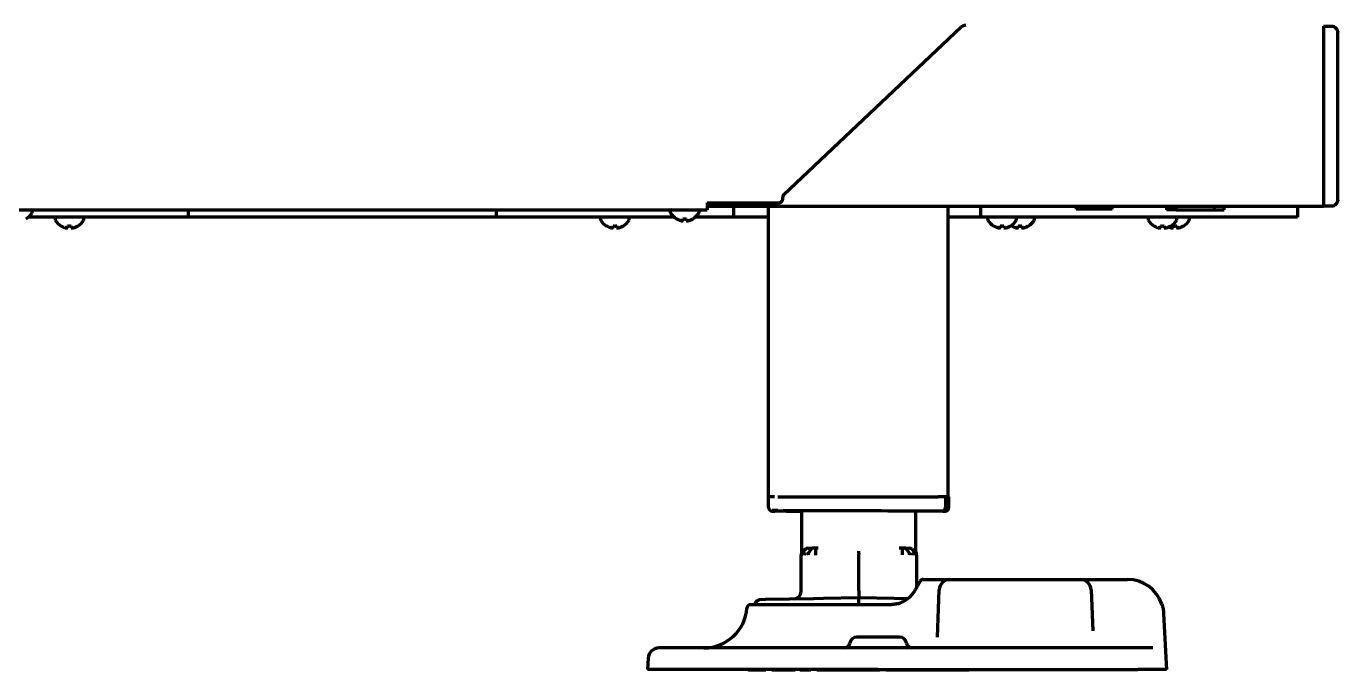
# Model space of a CAD drawing. Header units: inches. Extents: x -3055 to 7244, y 299 to 5591.
# Drawn here: x 5244.3 to 5608.2, y 1966.1 to 2144.6 of the extents above; entities that cross this region are included whole.
import ezdxf

# ---------------------------------------------------------------- set-up
doc = ezdxf.new("R2010")
doc.units = ezdxf.units.IN

msp = doc.modelspace()

# ---------------------------------------------------------------- linework, layer by layer
at = {"linetype": 'Continuous', "lineweight": 70}
for p, q in [((5454.53, 2097.92), (5503.63, 2144.28)), ((5604.21, 2144.62), (5604.21, 2142.82)), ((5606.8, 2144.5), (5604.21, 2144.5)), ((5607.92, 2143.79), (5607.51, 2144.21)), ((5604.21, 2142.82), (5604.21, 2096.42)), ((5608.21, 2143.08), (5608.21, 2142.9)), ((5608.21, 2096.35), (5608.21, 2142.9)), ((5454.21, 2096.62), (5454.21, 2097.19)), ((5604.21, 2096.42), (5604.21, 2094.62)), ((5608.21, 2096.35), (5608.21, 2096.16)), ((4609.21, 2093.62), (5433.21, 2093.62)), ((5246.01, 2093.02), (5246.01, 2093.22)), ((5289.23, 2093.62), (5289.23, 2091.62)), ((5374.73, 2093.62), (5374.73, 2091.62)), ((5423.01, 2093.22), (5423.01, 2093.02)), ((5431.01, 2093.02), (5431.01, 2093.22)), ((5433.2, 2094.62), (5604.21, 2094.62)), ((5433.21, 2095.62), (5433.21, 2093.62)), ((5433.21, 2095.62), (5453.21, 2095.62)), ((5440.57, 2094.62), (5440.57, 2091.62)), ((5450.16, 2094.52), (5450.16, 2094.62)), ((5451.96, 2094.52), (5450.16, 2094.52)), ((5450.16, 2094.52), (5450.16, 2014.07)), ((5451.36, 2094.52), (5451.36, 2094.62)), ((5498.36, 2094.52), (5451.96, 2094.52)), ((5500.16, 2094.52), (5498.36, 2094.52)), ((5498.96, 2094.52), (5498.96, 2094.62)), ((5500.16, 2094.52), (5500.16, 2094.62)), ((5500.16, 2014.07), (5500.16, 2094.52)), ((5509.07, 2094.62), (5509.07, 2091.62)), ((5535.61, 2094.62), (5535.61, 2093.82)), ((5537.3, 2093.82), (5535.61, 2093.82)), ((5537.3, 2093.82), (5537.3, 2094.62)), ((5543.93, 2093.82), (5537.3, 2093.82)), ((5543.93, 2094.62), (5543.93, 2093.82)), ((5545.61, 2093.82), (5543.93, 2093.82)), ((5545.61, 2093.82), (5545.61, 2094.62)), ((5560.71, 2094.62), (5560.71, 2093.62)), ((5563.42, 2093.62), (5560.71, 2093.62)), ((5563.42, 2094.62), (5563.42, 2093.62)), ((5563.42, 2093.62), (5574, 2093.62)), ((5574, 2093.62), (5574, 2094.62)), ((5574, 2093.62), (5576.71, 2093.62)), ((5576.71, 2093.62), (5576.71, 2094.62)), ((5597.07, 2094.62), (5597.07, 2091.62)), ((5604.21, 2094.75), (5606.8, 2094.75)), ((5607.51, 2095.04), (5607.92, 2095.46)), ((5286.23, 2091.62), (5244.97, 2091.62)), ((5252.31, 2091.22), (5252.31, 2091.02)), ((5254.01, 2089.15), (5254.01, 2089.18)), ((5258.61, 2089.18), (5258.61, 2089.15)), ((5260.31, 2091.02), (5260.31, 2091.22)), ((5289.23, 2091.62), (5286.23, 2091.62)), ((5297.23, 2091.62), (5289.23, 2091.62)), ((5366.73, 2091.62), (5297.23, 2091.62)), ((5374.73, 2091.62), (5366.73, 2091.62)), ((5377.73, 2091.62), (5374.73, 2091.62)), ((5424.06, 2091.62), (5377.73, 2091.62)), ((5403.65, 2091.22), (5403.65, 2091.02)), ((5405.35, 2089.15), (5405.35, 2089.18)), ((5409.95, 2089.18), (5409.95, 2089.15)), ((5411.65, 2091.02), (5411.65, 2091.22)), ((5424.71, 2091.15), (5424.71, 2091.18)), ((5429.31, 2091.18), (5429.31, 2091.15)), ((5437.57, 2091.62), (5429.96, 2091.62)), ((5440.57, 2091.62), (5437.57, 2091.62)), ((5448.57, 2091.62), (5440.57, 2091.62)), ((5450.16, 2091.62), (5448.57, 2091.62)), ((5501.07, 2091.62), (5500.16, 2091.62)), ((5509.07, 2091.62), (5501.07, 2091.62)), ((5517.07, 2091.62), (5509.07, 2091.62)), ((5511.07, 2091.22), (5511.07, 2091.02)), ((5512.77, 2089.15), (5512.77, 2089.18)), ((5594.07, 2091.62), (5517.07, 2091.62)), ((5517.37, 2089.18), (5517.37, 2089.15)), ((5517.74, 2089.15), (5517.74, 2089.18)), ((5519.07, 2091.02), (5519.07, 2091.22)), ((5522.34, 2089.18), (5522.34, 2089.15)), ((5524.04, 2091.02), (5524.04, 2091.22)), ((5555.57, 2091.22), (5555.57, 2091.02)), ((5557.27, 2089.15), (5557.27, 2089.18)), ((5561.87, 2089.18), (5561.87, 2089.15)), ((5563.57, 2091.02), (5563.57, 2091.22)), ((5565.36, 2089.18), (5565.36, 2089.15)), ((5567.06, 2091.02), (5567.06, 2091.22)), ((5597.07, 2091.62), (5594.07, 2091.62)), ((5451.96, 2014.07), (5450.16, 2014.07)), ((5450.31, 2011.22), (5450.31, 2014.07)), ((5452.81, 2014.07), (5497.36, 2014.07)), ((5499.13, 2014.07), (5497.36, 2014.07)), ((5500.16, 2014.07), (5498.36, 2014.07)), ((5499.35, 2014.07), (5499.35, 2011.07)), ((5499.35, 2014.07), (5499.35, 2011.07)), ((5500.16, 2014.07), (5500.31, 2014.07)), ((5500.31, 2011.08), (5500.31, 2014.07)), ((5450.31, 2011.08), (5450.31, 2011.22)), ((5451.75, 2010.07), (5451.97, 2010.07)), ((5459.44, 2010.07), (5451.98, 2010.07)), ((5459.44, 2010.07), (5451.98, 2010.07)), ((5459.44, 2010.16), (5459.44, 1998.38)), ((5498.65, 2010.07), (5490.16, 2010.07)), ((5498.65, 2010.07), (5490.16, 2010.07)), ((5491.19, 1998.38), (5491.19, 2010.07)), ((5498.65, 2010.07), (5498.88, 2010.07)), ((5459.31, 1987.76), (5459.31, 1997.89)), ((5460.53, 1999.53), (5459.6, 1998.59)), ((5461.22, 1999.83), (5461.53, 1999.83)), ((5461.43, 1998.61), (5461.42, 1998.61)), ((5462.08, 1999.55), (5461.43, 1998.61)), ((5461.53, 1999.83), (5462.57, 1999.85)), ((5463.29, 1999.57), (5463.29, 1998.63)), ((5463.3, 1999.86), (5464.06, 1999.88)), ((5475.31, 1988.07), (5475.31, 1998.13)), ((5486.56, 1999.88), (5487.32, 1999.86)), ((5487.33, 1999.57), (5487.33, 1998.63)), ((5488.06, 1999.85), (5489.09, 1999.83)), ((5488.55, 1999.55), (5489.2, 1998.61)), ((5489.09, 1999.83), (5489.4, 1999.83)), ((5489.2, 1998.61), (5489.2, 1998.61)), ((5490.1, 1999.53), (5491.03, 1998.59)), ((5491.31, 1997.89), (5491.31, 1988.77)), ((5492.34, 1990.61), (5491.28, 1988.72)), ((5493.21, 1991.12), (5494.62, 1991.12)), ((5494.62, 1991.12), (5500.61, 1991.12)), ((5500.61, 1991.12), (5506.11, 1991.12)), ((5506.11, 1991.12), (5531.32, 1991.12)), ((5531.32, 1991.12), (5536.82, 1991.12)), ((5536.82, 1991.12), (5545.03, 1991.12)), ((5545.03, 1991.12), (5549.91, 1991.12)), ((5491.28, 1988.72), (5491, 1988.22)), ((5497.15, 1975.12), (5497.61, 1988.23)), ((5539.81, 1988.23), (5540.21, 1976.86)), ((5480.71, 1984.12), (5445.29, 1984.12)), ((5448.29, 1985.6), (5449.46, 1985.62)), ((5449.46, 1985.62), (5462.76, 1985.85)), ((5462.76, 1985.85), (5465.52, 1985.9)), ((5465.52, 1985.9), (5475.21, 1986.07)), ((5475.21, 1986.07), (5475.31, 1986.07)), ((5475.31, 1986.07), (5475.42, 1986.07)), ((5475.42, 1986.07), (5485.11, 1985.9)), ((5484.02, 1984.12), (5480.71, 1984.12)), ((5485.11, 1985.9), (5487.87, 1985.85)), ((5487.87, 1985.85), (5488.97, 1985.84)), ((5559.9, 1981.65), (5560.54, 1969.5)), ((5486.62, 1975.12), (5474.81, 1975.12)), ((5416.88, 1969.28), (5416.71, 1966.12)), ((5480.71, 1972.12), (5419.87, 1972.12)), ((5552.56, 1972.12), (5480.71, 1972.12)), ((5556.88, 1972.12), (5552.56, 1972.12)), ((5560.54, 1969.5), (5560.71, 1966.12)), ((5480.71, 1966.12), (5416.71, 1966.12)), ((5444.81, 1966.07), (5449.51, 1966.07)), ((5451.23, 1966.07), (5457.67, 1966.07)), ((5459, 1966.07), (5462.04, 1966.07)), ((5463.68, 1966.07), (5475.31, 1966.07)), ((5475.31, 1966.07), (5481.13, 1966.07)), ((5480.71, 1966.12), (5552.72, 1966.12)), ((5482.93, 1966.07), (5505.81, 1966.07)), ((5560.71, 1966.12), (5552.72, 1966.12))]:
    msp.add_line(p, q, dxfattribs=at)
for centre, radius, start, end in [((5505.01, 2142.82), 2, 90, 133.35), ((5606.8, 2143.5), 1, 45, 90), ((5607.21, 2143.08), 1, 0, 45), ((5453.21, 2096.62), 1, 270, 0), ((5455.21, 2097.19), 1, 133.35, 180), ((5607.21, 2096.16), 1, 315, 0), ((5241.81, 2095.24), 4.8, 301.5837, 329.6988), ((5245.61, 2093.22), 0.4, 0, 90), ((5245.61, 2093.02), 0.4, 329.6988, 0), ((5423.41, 2093.22), 0.4, 90, 180), ((5423.41, 2093.02), 0.4, 180, 210.3012), ((5427.21, 2095.24), 4.8, 210.3012, 238.4186), ((5426.81, 2095.24), 4.8, 301.5837, 329.6988), ((5430.61, 2093.22), 0.4, 0, 90), ((5430.61, 2093.02), 0.4, 329.6988, 0), ((5606.8, 2095.75), 1, 270, 315), ((5252.71, 2091.22), 0.4, 90, 180), ((5252.71, 2091.02), 0.4, 180, 210.3012), ((5256.51, 2093.24), 4.8, 210.3012, 238.4186), ((5256.31, 2092.93), 3.78, 262.3959, 269.9965), ((5256.31, 2092.93), 3.78, 270.0035, 277.6041), ((5256.11, 2093.24), 4.8, 301.5837, 329.6988), ((5259.91, 2091.22), 0.4, 0, 90), ((5259.91, 2091.02), 0.4, 329.6988, 0), ((5404.05, 2091.22), 0.4, 90, 180), ((5404.05, 2091.02), 0.4, 180, 210.3012), ((5407.85, 2093.24), 4.8, 210.3012, 238.4186), ((5407.65, 2092.93), 3.78, 262.3959, 269.9965), ((5407.65, 2092.93), 3.78, 270.0035, 277.6041), ((5407.45, 2093.24), 4.8, 301.5837, 329.6988), ((5411.25, 2091.22), 0.4, 0, 90), ((5411.25, 2091.02), 0.4, 329.6988, 0), ((5427.01, 2094.93), 3.78, 262.3959, 269.9965), ((5427.01, 2094.93), 3.78, 270.0035, 277.6041), ((5511.47, 2091.22), 0.4, 90, 180), ((5511.47, 2091.02), 0.4, 180, 210.3012), ((5515.27, 2093.24), 4.8, 210.3012, 238.4186), ((5515.07, 2092.93), 3.78, 262.3959, 269.9965), ((5515.07, 2092.93), 3.78, 270.0035, 277.6041), ((5514.87, 2093.24), 4.8, 301.5837, 329.6988), ((5520.24, 2093.24), 4.8, 236.0234, 238.4186), ((5518.67, 2091.22), 0.4, 0, 90), ((5518.67, 2091.02), 0.4, 329.6988, 0), ((5520.04, 2092.93), 3.78, 262.3959, 269.9965), ((5520.04, 2092.93), 3.78, 270.0035, 277.6041), ((5519.84, 2093.24), 4.8, 301.5837, 329.6988), ((5523.64, 2091.22), 0.4, 0, 90), ((5523.64, 2091.02), 0.4, 329.6988, 0), ((5555.97, 2091.22), 0.4, 90, 180), ((5555.97, 2091.02), 0.4, 180, 210.3012), ((5559.77, 2093.24), 4.8, 210.3012, 238.4186), ((5559.57, 2092.93), 3.78, 262.3959, 269.9965), ((5559.57, 2092.93), 3.78, 270.0035, 277.6041), ((5559.37, 2093.24), 4.8, 301.5837, 329.6988), ((5563.06, 2092.93), 3.78, 262.3959, 269.9965), ((5563.06, 2092.93), 3.78, 270.0035, 277.6041), ((5563.17, 2091.22), 0.4, 0, 90), ((5563.17, 2091.02), 0.4, 329.6988, 0), ((5562.86, 2093.24), 4.8, 301.5837, 329.6988), ((5566.66, 2091.22), 0.4, 0, 90), ((5566.66, 2091.02), 0.4, 329.6988, 0), ((5460.31, 1997.89), 1, 135.5, 180), ((5461.24, 1998.83), 1, 91, 135.5), ((5490.31, 1997.89), 1, 0, 44.5), ((5493.19, 1998.74), 2, 180.6303, 195.6901), ((5493.21, 1990.12), 1, 90, 150.78), ((5500.61, 1988.12), 3, 90, 178), ((5536.82, 1988.12), 3, 2, 90), ((5549.91, 1981.12), 10, 18.4467, 90), ((5457.31, 1987.76), 2, 271, 0), ((5484.02, 1992.12), 8, 285.3157, 330.78), ((5445.29, 1983.12), 1, 90, 175.5883), ((5448.33, 1983.6), 2, 91, 164.8895), ((5432.33, 1984.12), 12, 270, 355.5883), ((5471.34, 1973.62), 1.5, 270, 351.7868), ((5474.81, 1973.12), 2, 90, 171.7868), ((5486.62, 1973.12), 2, 8.2132, 90), ((5490.08, 1973.62), 1.5, 188.2132, 270), ((5419.87, 1969.12), 3, 90, 177), ((5444.81, 1966.57), 0.5, 244.1573, 270), ((5505.81, 1966.57), 0.5, 270, 295.8427)]:
    msp.add_arc(centre, radius, start, end, dxfattribs=at)
for centre, major_axis, ratio, start_param, end_param in [((5451.31, 2011.08), (1, 0), 0.999995, 3.141593, 4.709304), ((5452.81, 2010.21), (-1.5, 0), 0.003085, 4.712398, 6.283195), ((5452.81, 2010.07), (-1.5, 0), 0.003085, 0.00001, 0.785408), ((5475.31, 2010.07), (-21, 0.06), 0.003085, 3.927, 6.996876), ((5498.65, 2011.07), (0, 1), 0.7071, 3.141593, 4.712389), ((5498.65, 2011.07), (0, 1), 0.7071, 3.141593, 4.712389), ((5497.82, 2010.07), (1.5, 0), 0.003085, 5.497778, 6.283176), ((5499.31, 2011.08), (1, 0), 0.999995, 4.715474, 6.283185), ((5460.9, 1997.89), (0.01, -1), 0.707088, 3.925849, 4.705112), ((5461.93, 1997.91), (0.017, -1), 0.707053, 3.92082, 4.700056), ((5463.31, 1997.92), (0.01, -1), 0.017451, 3.926954, 4.712206), ((5487.31, 1998.86), (-0.017, -1), 0.01745, 2.356346, 3.141594), ((5488.69, 1997.91), (-0.017, -1), 0.707053, 1.583129, 2.362365), ((5489.39, 1998.83), (0, 1), 1, 5.48906, 6.265732), ((5489.73, 1997.89), (-0.01, -1), 0.707088, 1.578072, 2.357338)]:
    msp.add_ellipse(centre, major_axis=major_axis, ratio=ratio, start_param=start_param, end_param=end_param, dxfattribs=at)
for points, knots in [([(5254.01, 2089.18), (5254.21, 2089.05), (5254.42, 2088.95), (5254.75, 2088.81), (5254.86, 2088.77), (5255.08, 2088.69), (5255.19, 2088.66), (5255.31, 2088.63)], [0, 0, 0, 0, 0.5, 0.5, 0.75, 0.75, 1, 1, 1, 1]), ([(5256.81, 2089.18), (5256.81, 2089.05), (5256.81, 2088.95), (5256.81, 2088.81), (5256.81, 2088.77), (5256.81, 2088.69), (5256.81, 2088.66), (5256.81, 2088.63)], [0, 0, 0, 0, 0.5, 0.5, 0.75, 0.75, 1, 1, 1, 1]), ([(5405.35, 2089.18), (5405.56, 2089.05), (5405.77, 2088.95), (5406.09, 2088.81), (5406.2, 2088.77), (5406.42, 2088.69), (5406.54, 2088.66), (5406.65, 2088.63)], [0, 0, 0, 0, 0.5, 0.5, 0.75, 0.75, 1, 1, 1, 1]), ([(5408.15, 2089.18), (5408.15, 2089.05), (5408.15, 2088.95), (5408.15, 2088.81), (5408.15, 2088.77), (5408.15, 2088.69), (5408.15, 2088.66), (5408.15, 2088.63)], [0, 0, 0, 0, 0.5, 0.5, 0.75, 0.75, 1, 1, 1, 1]), ([(5424.71, 2091.18), (5424.92, 2091.05), (5425.13, 2090.95), (5425.45, 2090.81), (5425.56, 2090.77), (5425.78, 2090.69), (5425.9, 2090.66), (5426.01, 2090.63)], [0, 0, 0, 0, 0.5, 0.5, 0.75, 0.75, 1, 1, 1, 1]), ([(5427.51, 2091.18), (5427.51, 2091.05), (5427.51, 2090.95), (5427.51, 2090.81), (5427.51, 2090.77), (5427.51, 2090.69), (5427.51, 2090.66), (5427.51, 2090.63)], [0, 0, 0, 0, 0.5, 0.5, 0.75, 0.75, 1, 1, 1, 1]), ([(5512.77, 2089.18), (5512.98, 2089.05), (5513.19, 2088.95), (5513.51, 2088.81), (5513.62, 2088.77), (5513.84, 2088.69), (5513.96, 2088.66), (5514.07, 2088.63)], [0, 0, 0, 0, 0.5, 0.5, 0.75, 0.75, 1, 1, 1, 1]), ([(5515.57, 2089.18), (5515.57, 2089.05), (5515.57, 2088.95), (5515.57, 2088.81), (5515.57, 2088.77), (5515.57, 2088.69), (5515.57, 2088.66), (5515.57, 2088.63)], [0, 0, 0, 0, 0.5, 0.5, 0.75, 0.75, 1, 1, 1, 1]), ([(5517.74, 2089.18), (5517.94, 2089.05), (5518.15, 2088.95), (5518.48, 2088.81), (5518.59, 2088.77), (5518.81, 2088.69), (5518.92, 2088.66), (5519.04, 2088.63)], [0, 0, 0, 0, 0.5, 0.5, 0.75, 0.75, 1, 1, 1, 1]), ([(5520.54, 2089.18), (5520.54, 2089.05), (5520.54, 2088.95), (5520.54, 2088.81), (5520.54, 2088.77), (5520.54, 2088.69), (5520.54, 2088.66), (5520.54, 2088.63)], [0, 0, 0, 0, 0.5, 0.5, 0.75, 0.75, 1, 1, 1, 1]), ([(5557.27, 2089.18), (5557.47, 2089.05), (5557.68, 2088.95), (5558.01, 2088.81), (5558.12, 2088.77), (5558.34, 2088.69), (5558.45, 2088.66), (5558.57, 2088.63)], [0, 0, 0, 0, 0.5, 0.5, 0.75, 0.75, 1, 1, 1, 1]), ([(5560.07, 2089.18), (5560.07, 2089.05), (5560.07, 2088.95), (5560.07, 2088.81), (5560.07, 2088.77), (5560.07, 2088.69), (5560.07, 2088.66), (5560.07, 2088.63)], [0, 0, 0, 0, 0.5, 0.5, 0.75, 0.75, 1, 1, 1, 1]), ([(5561.35, 2088.87), (5561.36, 2088.86), (5561.37, 2088.86), (5561.49, 2088.81), (5561.6, 2088.77), (5561.83, 2088.69), (5561.94, 2088.66), (5562.06, 2088.63)], [0, 0, 0, 0, 0.051796, 0.051796, 0.525898, 0.525898, 1, 1, 1, 1]), ([(5563.56, 2089.18), (5563.56, 2089.05), (5563.56, 2088.95), (5563.56, 2088.81), (5563.56, 2088.77), (5563.56, 2088.69), (5563.56, 2088.66), (5563.56, 2088.63)], [0, 0, 0, 0, 0.5, 0.5, 0.75, 0.75, 1, 1, 1, 1]), ([(5459.35, 1998.17), (5459.35, 1998.17), (5459.36, 1998.18), (5459.36, 1998.18), (5459.36, 1998.18), (5459.36, 1998.18)], [0, 0, 0, 0, 0.314524, 0.691066, 1, 1, 1, 1]), ([(5459.43, 1998.74), (5459.44, 1998.67), (5459.43, 1998.53), (5459.4, 1998.37), (5459.38, 1998.27), (5459.37, 1998.23), (5459.37, 1998.22), (5459.37, 1998.21), (5459.36, 1998.2), (5459.36, 1998.2), (5459.36, 1998.19), (5459.36, 1998.19), (5459.36, 1998.19)], [0, 0, 0, 0, 0.234616, 0.429607, 0.536879, 0.560137, 0.572426, 0.583684, 0.600883, 0.637115, 0.75169, 1, 1, 1, 1]), ([(5460.39, 1998.59), (5460.39, 1998.59), (5460.39, 1998.59), (5460.38, 1998.57), (5460.35, 1998.52), (5460.31, 1998.44), (5460.27, 1998.36), (5460.24, 1998.27), (5460.22, 1998.18), (5460.2, 1998.08), (5460.19, 1997.99), (5460.19, 1997.92), (5460.19, 1997.89)], [0, 0, 0, 0, 0.000028, 0.000028, 0.125025, 0.250021, 0.375018, 0.500014, 0.625011, 0.750007, 0.875004, 1, 1, 1, 1]), ([(5462.08, 1999.55), (5462.11, 1999.6), (5462.14, 1999.64), (5462.2, 1999.7), (5462.22, 1999.71), (5462.25, 1999.74), (5462.26, 1999.74), (5462.28, 1999.76), (5462.29, 1999.77), (5462.34, 1999.8), (5462.39, 1999.82), (5462.44, 1999.83), (5462.46, 1999.84), (5462.47, 1999.84), (5462.48, 1999.84), (5462.48, 1999.84), (5462.49, 1999.84), (5462.49, 1999.84), (5462.52, 1999.85), (5462.54, 1999.85), (5462.57, 1999.85)], [0, 0, 0, 0, 0.25, 0.25, 0.375, 0.375, 0.4375, 0.4375, 0.5, 0.5, 0.75, 0.75, 0.8125, 0.828125, 0.828125, 0.84375, 0.84375, 0.875, 0.875, 1, 1, 1, 1]), ([(5462.57, 1999.85), (5462.62, 1999.85), (5462.67, 1999.85), (5462.75, 1999.85), (5462.78, 1999.85), (5462.83, 1999.86), (5462.84, 1999.86), (5462.87, 1999.86), (5462.89, 1999.86), (5462.97, 1999.86), (5463.03, 1999.86), (5463.13, 1999.86), (5463.16, 1999.86), (5463.23, 1999.86), (5463.27, 1999.86), (5463.3, 1999.86)], [0, 0, 0, 0, 0.25, 0.25, 0.375, 0.375, 0.4375, 0.4375, 0.5, 0.5, 0.75, 0.75, 0.875, 0.875, 1, 1, 1, 1]), ([(5463.29, 1999.57), (5463.29, 1999.62), (5463.29, 1999.7), (5463.29, 1999.76), (5463.3, 1999.81), (5463.3, 1999.83), (5463.3, 1999.85), (5463.3, 1999.85), (5463.3, 1999.86), (5463.3, 1999.86), (5463.3, 1999.86), (5463.3, 1999.86), (5463.3, 1999.86), (5463.3, 1999.86)], [0, 0, 0, 0, 0.25, 0.5, 0.5, 0.75, 0.75, 0.8125, 0.84375, 0.84375, 0.875, 0.875, 1, 1, 1, 1]), ([(5463.29, 1998.63), (5463.29, 1998.58), (5463.29, 1998.53), (5463.29, 1998.45), (5463.29, 1998.42), (5463.29, 1998.37), (5463.29, 1998.34), (5463.29, 1998.25), (5463.29, 1998.18), (5463.3, 1998.09), (5463.3, 1998.05), (5463.3, 1998.01), (5463.3, 1998.01), (5463.3, 1997.99), (5463.3, 1997.98), (5463.3, 1997.96), (5463.3, 1997.94), (5463.3, 1997.92)], [0, 0, 0, 0, 0.25, 0.25, 0.375, 0.375, 0.5, 0.5, 0.75, 0.75, 0.875, 0.875, 0.90625, 0.90625, 0.9375, 0.9375, 1, 1, 1, 1]), ([(5475.31, 1998.42), (5475.31, 1998.51), (5475.31, 1998.61), (5475.31, 1998.75), (5475.31, 1998.82), (5475.31, 1998.91), (5475.31, 1998.94), (5475.31, 1998.96), (5475.31, 1998.97), (5475.31, 1998.98), (5475.31, 1998.99), (5475.31, 1998.99)], [0, 0, 0, 0, 0.5, 0.5, 0.75, 0.875, 0.9375, 0.9375, 0.96875, 0.96875, 1, 1, 1, 1]), ([(5475.31, 1998.42), (5475.31, 1998.42), (5475.31, 1998.42), (5475.31, 1998.4), (5475.31, 1998.35), (5475.31, 1998.28), (5475.31, 1998.21), (5475.31, 1998.16), (5475.31, 1998.13)], [0, 0, 0, 0, 0.000031, 0.000031, 0.250024, 0.500016, 0.750008, 1, 1, 1, 1]), ([(5487.32, 1999.86), (5487.34, 1999.86), (5487.36, 1999.86), (5487.39, 1999.86), (5487.41, 1999.86), (5487.44, 1999.86), (5487.46, 1999.86), (5487.49, 1999.86), (5487.54, 1999.86), (5487.59, 1999.86), (5487.64, 1999.86), (5487.66, 1999.86), (5487.69, 1999.86), (5487.71, 1999.86), (5487.79, 1999.86), (5487.84, 1999.85), (5487.93, 1999.85), (5487.96, 1999.85), (5488.01, 1999.85), (5488.03, 1999.85), (5488.06, 1999.85)], [0, 0, 0, 0, 0.0625, 0.0625, 0.125, 0.125, 0.1875, 0.1875, 0.25, 0.375, 0.375, 0.4375, 0.4375, 0.5, 0.5, 0.75, 0.75, 0.875, 0.875, 1, 1, 1, 1]), ([(5487.33, 1998.63), (5487.33, 1998.58), (5487.33, 1998.53), (5487.33, 1998.42), (5487.33, 1998.37), (5487.33, 1998.25), (5487.33, 1998.18), (5487.33, 1998.05), (5487.33, 1997.99), (5487.33, 1997.92)], [0, 0, 0, 0, 0.25, 0.25, 0.5, 0.5, 0.75, 0.75, 1, 1, 1, 1]), ([(5488.55, 1999.55), (5488.52, 1999.6), (5488.48, 1999.64), (5488.43, 1999.69), (5488.43, 1999.7), (5488.41, 1999.71), (5488.4, 1999.72), (5488.37, 1999.75), (5488.34, 1999.76), (5488.28, 1999.8), (5488.24, 1999.82), (5488.18, 1999.83), (5488.17, 1999.84), (5488.15, 1999.84), (5488.15, 1999.84), (5488.15, 1999.84), (5488.14, 1999.84), (5488.13, 1999.84), (5488.1, 1999.85), (5488.08, 1999.85), (5488.06, 1999.85)], [0, 0, 0, 0, 0.25, 0.25, 0.3125, 0.3125, 0.375, 0.375, 0.5, 0.5, 0.75, 0.75, 0.8125, 0.828125, 0.828125, 0.84375, 0.84375, 0.875, 0.875, 1, 1, 1, 1]), ([(5490.23, 1998.59), (5490.23, 1998.59), (5490.23, 1998.59), (5490.25, 1998.57), (5490.28, 1998.52), (5490.32, 1998.44), (5490.35, 1998.36), (5490.38, 1998.27), (5490.4, 1998.18), (5490.42, 1998.08), (5490.43, 1997.99), (5490.43, 1997.92), (5490.43, 1997.89)], [0, 0, 0, 0, 0.00004, 0.00004, 0.125035, 0.25003, 0.375025, 0.50002, 0.625015, 0.75001, 0.875005, 1, 1, 1, 1]), ([(5475.31, 1988.07), (5475.31, 1988.02), (5475.31, 1987.91), (5475.31, 1987.74), (5475.31, 1987.58), (5475.31, 1987.42), (5475.31, 1987.27), (5475.31, 1987.12), (5475.31, 1986.98), (5475.31, 1986.84), (5475.31, 1986.72), (5475.31, 1986.6), (5475.31, 1986.49), (5475.31, 1986.4), (5475.31, 1986.31), (5475.31, 1986.24), (5475.31, 1986.18), (5475.31, 1986.13), (5475.31, 1986.1), (5475.31, 1986.08), (5475.31, 1986.07), (5475.31, 1986.07)], [0, 0, 0, 0, 0.052794, 0.105589, 0.158383, 0.211178, 0.263972, 0.316766, 0.369561, 0.422355, 0.47515, 0.527944, 0.580739, 0.633533, 0.686327, 0.739122, 0.791916, 0.844711, 0.897505, 0.950299, 1, 1, 1, 1]), ([(5475.31, 1984.07), (5475.31, 1984.09), (5475.31, 1984.11), (5475.31, 1984.14), (5475.31, 1984.15), (5475.31, 1984.2), (5475.31, 1984.24), (5475.31, 1984.33), (5475.31, 1984.46), (5475.31, 1984.59), (5475.31, 1984.68), (5475.31, 1984.71), (5475.31, 1984.78), (5475.31, 1984.81), (5475.31, 1984.96), (5475.31, 1985.07), (5475.31, 1985.24), (5475.31, 1985.29), (5475.31, 1985.37), (5475.31, 1985.39), (5475.31, 1985.44), (5475.31, 1985.46), (5475.31, 1985.58), (5475.31, 1985.66), (5475.31, 1985.75), (5475.31, 1985.77), (5475.31, 1985.8), (5475.31, 1985.8), (5475.31, 1985.82), (5475.31, 1985.86), (5475.31, 1985.9), (5475.31, 1985.97), (5475.31, 1986.01), (5475.31, 1986.04), (5475.31, 1986.05), (5475.31, 1986.06), (5475.31, 1986.06), (5475.31, 1986.07), (5475.31, 1986.07), (5475.31, 1986.07)], [0, 0, 0, 0, 0.015666, 0.015666, 0.031332, 0.031332, 0.062663, 0.062663, 0.125326, 0.187989, 0.187989, 0.219321, 0.219321, 0.250653, 0.250653, 0.375979, 0.375979, 0.438642, 0.438642, 0.469974, 0.469974, 0.501305, 0.501305, 0.626631, 0.626631, 0.657963, 0.657963, 0.673629, 0.673629, 0.689295, 0.751958, 0.751958, 0.877284, 0.877284, 0.908616, 0.908616, 0.939947, 0.939947, 1, 1, 1, 1]), ([(5486.13, 1984.41), (5485.79, 1984.31), (5485.44, 1984.24), (5484.73, 1984.15), (5484.38, 1984.12), (5484.02, 1984.12)], [0, 0, 0, 0, 0.5, 0.5, 1, 1, 1, 1])]:
    msp.add_open_spline(points, degree=3, knots=knots, dxfattribs=at)
for points, degree in [([(5255.81, 2088.63), (5255.81, 2088.64), (5255.81, 2088.67), (5255.81, 2088.72), (5255.81, 2088.78), (5255.81, 2088.84), (5255.81, 2088.91), (5255.81, 2088.98), (5255.81, 2089.07), (5255.81, 2089.14), (5255.81, 2089.18)], 3), ([(5257.31, 2088.63), (5257.36, 2088.64), (5257.47, 2088.67), (5257.63, 2088.72), (5257.79, 2088.78), (5257.95, 2088.84), (5258.1, 2088.91), (5258.26, 2088.98), (5258.42, 2089.07), (5258.55, 2089.14), (5258.61, 2089.18)], 3), ([(5407.15, 2088.63), (5407.15, 2088.64), (5407.15, 2088.67), (5407.15, 2088.72), (5407.15, 2088.78), (5407.15, 2088.84), (5407.15, 2088.91), (5407.15, 2088.98), (5407.15, 2089.07), (5407.15, 2089.14), (5407.15, 2089.18)], 3), ([(5408.65, 2088.63), (5408.71, 2088.64), (5408.81, 2088.67), (5408.98, 2088.72), (5409.14, 2088.78), (5409.29, 2088.84), (5409.44, 2088.91), (5409.6, 2088.98), (5409.77, 2089.07), (5409.89, 2089.14), (5409.95, 2089.18)], 3), ([(5426.01, 2090.63), (5426.04, 2090.62), (5426.09, 2090.62), (5426.16, 2090.61), (5426.24, 2090.61), (5426.31, 2090.61), (5426.37, 2090.61), (5426.44, 2090.62), (5426.49, 2090.62), (5426.51, 2090.63)], 3), ([(5426.51, 2090.63), (5426.51, 2090.64), (5426.51, 2090.67), (5426.51, 2090.72), (5426.51, 2090.78), (5426.51, 2090.84), (5426.51, 2090.91), (5426.51, 2090.98), (5426.51, 2091.07), (5426.51, 2091.14), (5426.51, 2091.18)], 3), ([(5427.51, 2090.63), (5427.54, 2090.62), (5427.58, 2090.62), (5427.66, 2090.61), (5427.73, 2090.61), (5427.8, 2090.61), (5427.87, 2090.61), (5427.94, 2090.62), (5427.99, 2090.62), (5428.01, 2090.63)], 3), ([(5428.01, 2090.63), (5428.07, 2090.64), (5428.17, 2090.67), (5428.34, 2090.72), (5428.5, 2090.78), (5428.65, 2090.84), (5428.8, 2090.91), (5428.96, 2090.98), (5429.13, 2091.07), (5429.25, 2091.14), (5429.31, 2091.18)], 3), ([(5514.57, 2088.63), (5514.57, 2088.64), (5514.57, 2088.67), (5514.57, 2088.72), (5514.57, 2088.78), (5514.57, 2088.84), (5514.57, 2088.91), (5514.57, 2088.98), (5514.57, 2089.07), (5514.57, 2089.14), (5514.57, 2089.18)], 3), ([(5516.07, 2088.63), (5516.13, 2088.64), (5516.23, 2088.67), (5516.4, 2088.72), (5516.56, 2088.78), (5516.71, 2088.84), (5516.86, 2088.91), (5517.02, 2088.98), (5517.19, 2089.07), (5517.31, 2089.14), (5517.37, 2089.18)], 3), ([(5519.54, 2088.63), (5519.54, 2088.64), (5519.54, 2088.67), (5519.54, 2088.72), (5519.54, 2088.78), (5519.54, 2088.84), (5519.54, 2088.91), (5519.54, 2088.98), (5519.54, 2089.07), (5519.54, 2089.14), (5519.54, 2089.18)], 3), ([(5521.04, 2088.63), (5521.09, 2088.64), (5521.2, 2088.67), (5521.36, 2088.72), (5521.52, 2088.78), (5521.68, 2088.84), (5521.83, 2088.91), (5521.99, 2088.98), (5522.15, 2089.07), (5522.28, 2089.14), (5522.34, 2089.18)], 3), ([(5559.07, 2088.63), (5559.07, 2088.64), (5559.07, 2088.67), (5559.07, 2088.72), (5559.07, 2088.78), (5559.07, 2088.84), (5559.07, 2088.91), (5559.07, 2088.98), (5559.07, 2089.07), (5559.07, 2089.14), (5559.07, 2089.18)], 3), ([(5560.57, 2088.63), (5560.62, 2088.64), (5560.73, 2088.67), (5560.89, 2088.72), (5561.05, 2088.78), (5561.21, 2088.84), (5561.36, 2088.91), (5561.52, 2088.98), (5561.68, 2089.07), (5561.81, 2089.14), (5561.87, 2089.18)], 3), ([(5562.56, 2088.63), (5562.56, 2088.64), (5562.56, 2088.67), (5562.56, 2088.72), (5562.56, 2088.78), (5562.56, 2088.84), (5562.56, 2088.91), (5562.56, 2088.98), (5562.56, 2089.07), (5562.56, 2089.14), (5562.56, 2089.18)], 3), ([(5564.06, 2088.63), (5564.11, 2088.64), (5564.22, 2088.67), (5564.38, 2088.72), (5564.54, 2088.78), (5564.69, 2088.84), (5564.85, 2088.91), (5565, 2088.98), (5565.17, 2089.07), (5565.29, 2089.14), (5565.36, 2089.18)], 3), ([(5255.31, 2088.63), (5255.34, 2088.62), (5255.39, 2088.62), (5255.46, 2088.61), (5255.53, 2088.61), (5255.6, 2088.61), (5255.67, 2088.61), (5255.74, 2088.62), (5255.79, 2088.62), (5255.81, 2088.63)], 3), ([(5256.81, 2088.63), (5256.83, 2088.62), (5256.88, 2088.62), (5256.95, 2088.61), (5257.02, 2088.61), (5257.1, 2088.61), (5257.17, 2088.61), (5257.24, 2088.62), (5257.29, 2088.62), (5257.31, 2088.63)], 3), ([(5406.65, 2088.63), (5406.68, 2088.62), (5406.73, 2088.62), (5406.8, 2088.61), (5406.88, 2088.61), (5406.95, 2088.61), (5407.01, 2088.61), (5407.08, 2088.62), (5407.13, 2088.62), (5407.15, 2088.63)], 3), ([(5408.15, 2088.63), (5408.18, 2088.62), (5408.22, 2088.62), (5408.3, 2088.61), (5408.37, 2088.61), (5408.44, 2088.61), (5408.51, 2088.61), (5408.58, 2088.62), (5408.63, 2088.62), (5408.65, 2088.63)], 3), ([(5514.07, 2088.63), (5514.1, 2088.62), (5514.15, 2088.62), (5514.22, 2088.61), (5514.3, 2088.61), (5514.37, 2088.61), (5514.43, 2088.61), (5514.5, 2088.62), (5514.55, 2088.62), (5514.57, 2088.63)], 3), ([(5515.57, 2088.63), (5515.6, 2088.62), (5515.64, 2088.62), (5515.72, 2088.61), (5515.79, 2088.61), (5515.86, 2088.61), (5515.93, 2088.61), (5516, 2088.62), (5516.05, 2088.62), (5516.07, 2088.63)], 3), ([(5519.04, 2088.63), (5519.07, 2088.62), (5519.12, 2088.62), (5519.19, 2088.61), (5519.26, 2088.61), (5519.33, 2088.61), (5519.4, 2088.61), (5519.47, 2088.62), (5519.52, 2088.62), (5519.54, 2088.63)], 3), ([(5520.54, 2088.63), (5520.56, 2088.62), (5520.61, 2088.62), (5520.68, 2088.61), (5520.75, 2088.61), (5520.83, 2088.61), (5520.9, 2088.61), (5520.97, 2088.62), (5521.02, 2088.62), (5521.04, 2088.63)], 3), ([(5558.57, 2088.63), (5558.6, 2088.62), (5558.65, 2088.62), (5558.72, 2088.61), (5558.79, 2088.61), (5558.86, 2088.61), (5558.93, 2088.61), (5559, 2088.62), (5559.05, 2088.62), (5559.07, 2088.63)], 3), ([(5560.07, 2088.63), (5560.09, 2088.62), (5560.14, 2088.62), (5560.21, 2088.61), (5560.28, 2088.61), (5560.36, 2088.61), (5560.43, 2088.61), (5560.5, 2088.62), (5560.55, 2088.62), (5560.57, 2088.63)], 3), ([(5562.06, 2088.63), (5562.08, 2088.62), (5562.13, 2088.62), (5562.21, 2088.61), (5562.28, 2088.61), (5562.35, 2088.61), (5562.42, 2088.61), (5562.49, 2088.62), (5562.53, 2088.62), (5562.56, 2088.63)], 3), ([(5563.56, 2088.63), (5563.58, 2088.62), (5563.63, 2088.62), (5563.7, 2088.61), (5563.77, 2088.61), (5563.84, 2088.61), (5563.91, 2088.61), (5563.98, 2088.62), (5564.03, 2088.62), (5564.06, 2088.63)], 3), ([(5461.43, 1998.61), (5461.41, 1998.59), (5461.38, 1998.54), (5461.34, 1998.46), (5461.31, 1998.38), (5461.28, 1998.29), (5461.25, 1998.2), (5461.24, 1998.1), (5461.23, 1998.01), (5461.23, 1997.94), (5461.23, 1997.91)], 3), ([(5489.2, 1998.61), (5489.21, 1998.59), (5489.25, 1998.54), (5489.29, 1998.46), (5489.32, 1998.38), (5489.35, 1998.29), (5489.37, 1998.2), (5489.39, 1998.1), (5489.4, 1998.01), (5489.4, 1997.94), (5489.4, 1997.91)], 3), ([(5491.25, 1998.21), (5491.29, 1998.15), (5491.26, 1998.2)], 2), ([(5559.4, 1984.29), (5559.47, 1984.07), (5559.6, 1983.64), (5559.75, 1982.98), (5559.85, 1982.32), (5559.89, 1981.87), (5559.9, 1981.65)], 3)]:
    msp.add_open_spline(points, degree=degree, dxfattribs=at)

doc.saveas('drawing.dxf')
